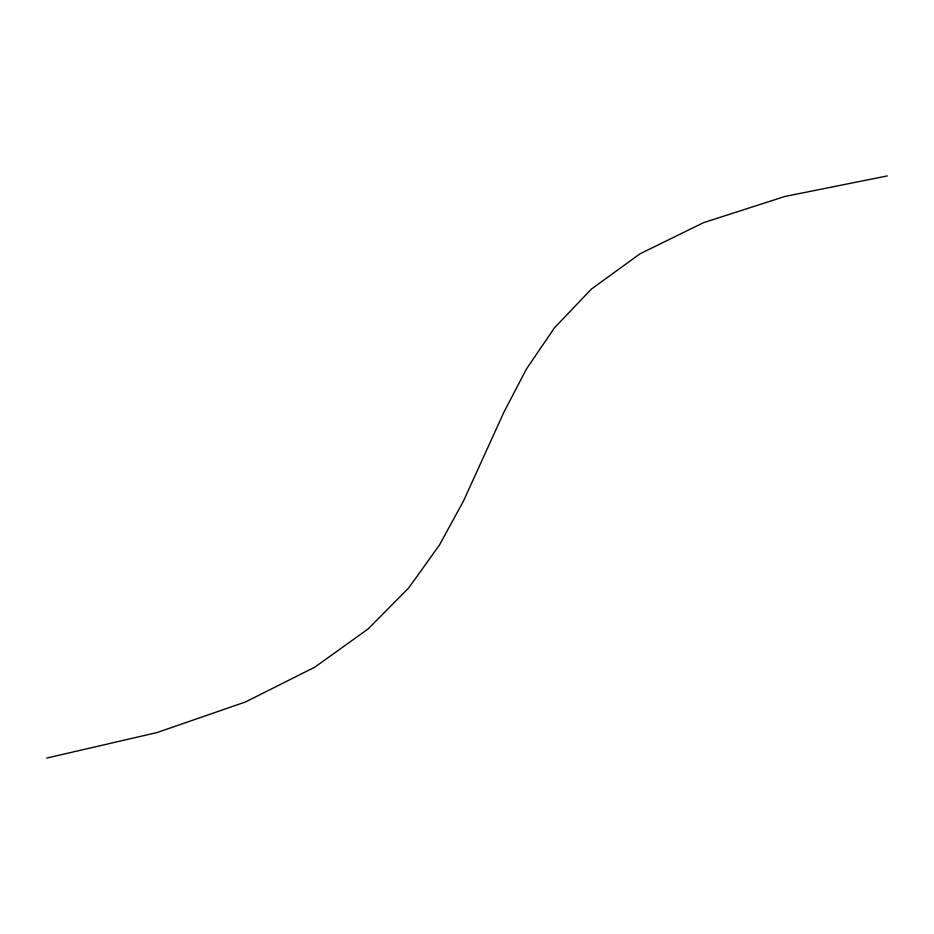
<?xml version="1.0" encoding="UTF-8"?>
<svg xmlns="http://www.w3.org/2000/svg" width="934" height="934" viewBox="0 0 934 934"><rect width="100%" height="100%" fill="white"/><g stroke="black" fill="none" stroke-linecap="round" stroke-linejoin="round"><path stroke-width="1.4" d="M46.7 758.081L157.11 732.536L245.444 701.983L314.758 667.191L368.148 628.921L408.695 587.953L439.459 545.024L463.544 500.904L503.94 412.139L526.426 369.012L554.539 327.752L591.362 289.108L639.965 253.838L703.442 222.701L784.852 196.479L887.3 175.919"/></g></svg>
